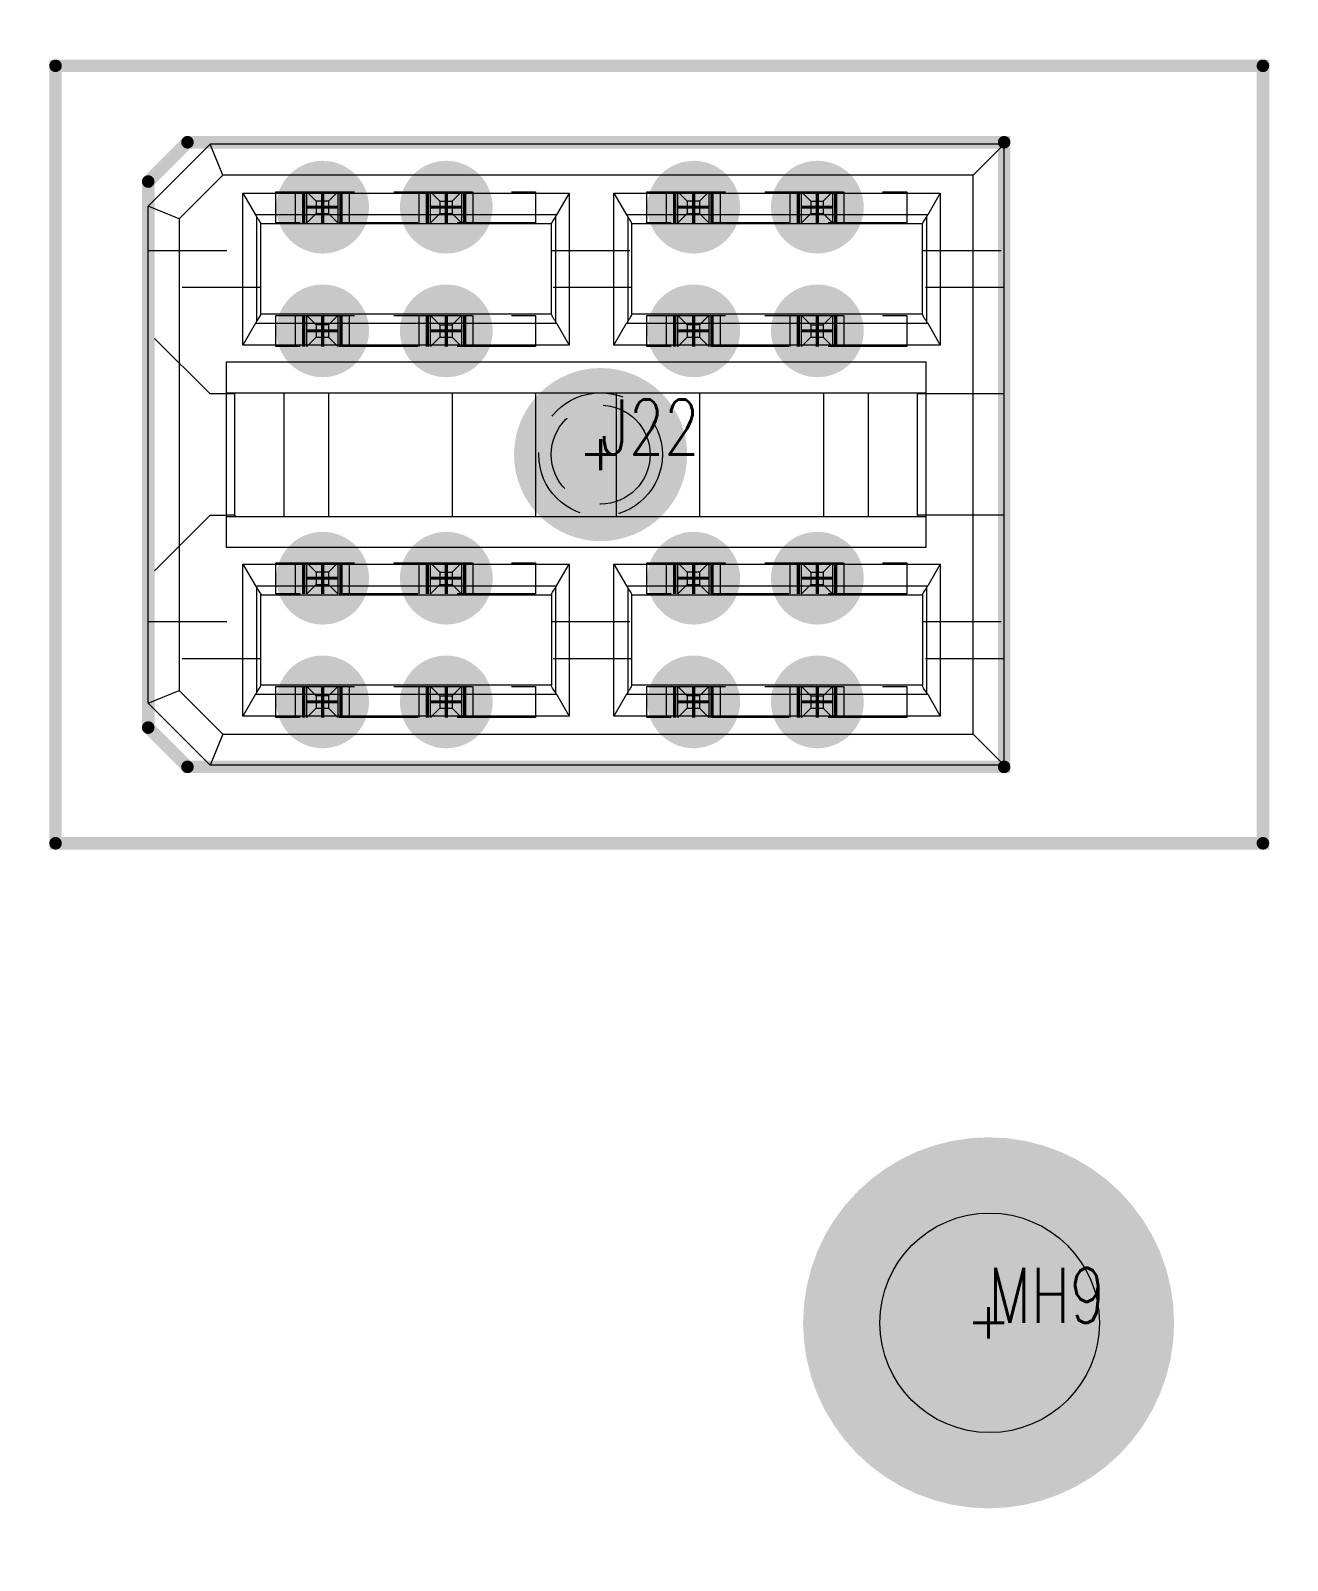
# Model space of a CAD drawing. Header units: millimetres. Extents: x 5 to 1395, y 5 to 415.
# Drawn here: x 1058.86 to 1079.18, y 205.42 to 230.16 of the extents above; entities that cross this region are included whole.
import ezdxf

# ---------------------------------------------------------------- set-up
doc = ezdxf.new("R2010")
doc.units = ezdxf.units.MM
doc.header["$PDSIZE"] = -1
doc.linetypes.add('HIDDEN', pattern=[1.905, 1.27, -0.635])
for name, color, linetype in [('DRIL_PLTE_THRU_01', 16, 'Continuous'), ('DRIL_PLTE_THRU_02', 146, 'Continuous'), ('DRIL_PLTE_THRU_03', 56, 'Continuous'), ('DRIL_PLTE_THRU_04', 216, 'Continuous'), ('DRIL_PLTE_THRU_05', 34, 'Continuous'), ('DRIL_PLTE_THRU_06', 96, 'Continuous'), ('DRIL_PLTE_THRU_07', 171, 'Continuous'), ('DRIL_PLTE_THRU_08', 176, 'Continuous'), ('DRIL_SYMBOL', 2, 'Continuous'), ('PADS_BOT', 5, 'Continuous'), ('PADS_INNER', 1, 'Continuous'), ('PADS_TOP', 1, 'Continuous'), ('PART_NAME_01', 1, 'Continuous'), ('PART_TOP_2DLINE_26', 5, 'Continuous'), ('PART_TOP_2DLINE_27', 5, 'Continuous')]:
    doc.layers.add(name, color=color, linetype=linetype)
doc.styles.add('W0$127', font='simplex', dxfattribs={"width": 0.75})
doc.dimstyles.new('ISO-25', dxfattribs={"dimtxt": 2.5, "dimasz": 2.5, "dimexe": 1.25, "dimexo": 0.625, "dimtad": 1, "dimtxsty": 'Standard', "dimcen": 2.5, "dimadec": 0, "dimazin": 0, "dimtfac": 1, "dimtmove": 0, "dimatfit": 3, "dimfxl": 0, "dimarcsym": 0})

# ---------------------------------------------------------------- blocks, each defined once
blk = doc.blocks.new('DRIL_SYMBOL_3$5')
at = {"layer": 'DRIL_SYMBOL', "const_width": 0.0508}
for points in [[(0, -0.254), (0, 0.254)], [(-0.254, 0), (0.254, 0)]]:
    blk.add_lwpolyline(points, dxfattribs=at)
blk = doc.blocks.new('DRIL_HOLE_3$5')
at = {"const_width": 1.75}
blk.add_lwpolyline([(-0.875, 0, 1), (0.875, 0, 1)], format="xyb", close=True, dxfattribs=at)
blk.add_blockref('DRIL_SYMBOL_3$5', (0, 0))
blk = doc.blocks.new('PAD_26')
at = {"const_width": 3}
blk.add_lwpolyline([(0, -1.5, 1), (0, 1.5, 1)], format="xyb", close=True, dxfattribs=at)
blk = doc.blocks.new('STK_TOP_206')
at = {"layer": 'DRIL_PLTE_THRU_01'}
blk.add_blockref('DRIL_HOLE_3$5', (0, 0), dxfattribs=at)
at = {"layer": 'DRIL_PLTE_THRU_02'}
blk.add_blockref('DRIL_HOLE_3$5', (0, 0), dxfattribs=at)
at = {"layer": 'DRIL_PLTE_THRU_03'}
blk.add_blockref('DRIL_HOLE_3$5', (0, 0), dxfattribs=at)
at = {"layer": 'DRIL_PLTE_THRU_04'}
blk.add_blockref('DRIL_HOLE_3$5', (0, 0), dxfattribs=at)
at = {"layer": 'DRIL_PLTE_THRU_05'}
blk.add_blockref('DRIL_HOLE_3$5', (0, 0), dxfattribs=at)
at = {"layer": 'DRIL_PLTE_THRU_06'}
blk.add_blockref('DRIL_HOLE_3$5', (0, 0), dxfattribs=at)
at = {"layer": 'DRIL_PLTE_THRU_07'}
blk.add_blockref('DRIL_HOLE_3$5', (0, 0), dxfattribs=at)
at = {"layer": 'DRIL_PLTE_THRU_08'}
blk.add_blockref('DRIL_HOLE_3$5', (0, 0), dxfattribs=at)
at = {"layer": 'PADS_BOT'}
blk.add_blockref('PAD_26', (0, 0), dxfattribs=at)
at = {"layer": 'PADS_INNER'}
blk.add_blockref('PAD_26', (0, 0), dxfattribs=at)
at = {"layer": 'PADS_TOP'}
blk.add_blockref('PAD_26', (0, 0), dxfattribs=at)
blk = doc.blocks.new('SYM_TOP_19')
blk.add_blockref('STK_TOP_206', (0, 0))
blk = doc.blocks.new('PART_TOP_360')
blk.add_blockref('SYM_TOP_19', (0, 0))
at = {"layer": 'PART_NAME_01', "style": 'W0$127', "width": 0.75}
blk.add_text('MH9', height=0.889, dxfattribs=at).set_placement((0, 0))
blk = doc.blocks.new('SMOOTH_0$2032')
at = {"const_width": 0.1016}
blk.add_lwpolyline([(-0.0508, 0, 1), (0.0508, 0, 1)], format="xyb", close=True, dxfattribs=at)
blk = doc.blocks.new('PART_BODY_TOP_3')
at = {"layer": 'PART_TOP_2DLINE_26', "const_width": 0.2032}
blk.add_lwpolyline([(-6.28701, 10.71), (6.28599, 10.71), (6.285992, -8.8138), (-6.287008, -8.8138)], close=True, dxfattribs=at)
at = {"layer": 'PART_TOP_2DLINE_27', "const_width": 0.2032}
blk.add_lwpolyline([(-5.05, -6.68), (-4.415, -7.315), (4.415, -7.315), (5.05, -6.68), (5.05, 6.525), (-5.05, 6.525)], close=True, dxfattribs=at)
at = {"layer": 'PART_TOP_2DLINE_26'}
for p in [(-6.28701, 10.71), (6.28599, 10.71), (-6.287008, -8.8138), (6.285992, -8.8138)]:
    blk.add_blockref('SMOOTH_0$2032', p, dxfattribs=at)
at = {"layer": 'PART_TOP_2DLINE_27'}
for p in [(-5.05, 6.525), (5.05, 6.525), (-5.05, -6.68), (5.05, -6.68), (-4.415, -7.315), (4.415, -7.315)]:
    blk.add_blockref('SMOOTH_0$2032', p, dxfattribs=at)
blk = doc.blocks.new('DRIL_SYMBOL_0$8')
at = {"layer": 'DRIL_SYMBOL', "const_width": 0.0508}
for points in [[(0, -0.254), (0, 0.254)], [(-0.254, 0), (0.254, 0)]]:
    blk.add_lwpolyline(points, dxfattribs=at)
blk = doc.blocks.new('DRIL_HOLE_0$8')
at = {"const_width": 0.4}
blk.add_lwpolyline([(-0.2, 0, 1), (0.2, 0, 1)], format="xyb", close=True, dxfattribs=at)
blk.add_blockref('DRIL_SYMBOL_0$8', (0, 0))
blk = doc.blocks.new('PAD_4')
at = {"const_width": 0.75}
blk.add_lwpolyline([(0, -0.375, 1), (0, 0.375, 1)], format="xyb", close=True, dxfattribs=at)
blk = doc.blocks.new('STK_TOP_174')
at = {"layer": 'DRIL_PLTE_THRU_01'}
blk.add_blockref('DRIL_HOLE_0$8', (0, 0), dxfattribs=at)
at = {"layer": 'DRIL_PLTE_THRU_02'}
blk.add_blockref('DRIL_HOLE_0$8', (0, 0), dxfattribs=at)
at = {"layer": 'DRIL_PLTE_THRU_03'}
blk.add_blockref('DRIL_HOLE_0$8', (0, 0), dxfattribs=at)
at = {"layer": 'DRIL_PLTE_THRU_04'}
blk.add_blockref('DRIL_HOLE_0$8', (0, 0), dxfattribs=at)
at = {"layer": 'DRIL_PLTE_THRU_05'}
blk.add_blockref('DRIL_HOLE_0$8', (0, 0), dxfattribs=at)
at = {"layer": 'DRIL_PLTE_THRU_06'}
blk.add_blockref('DRIL_HOLE_0$8', (0, 0), dxfattribs=at)
at = {"layer": 'DRIL_PLTE_THRU_07'}
blk.add_blockref('DRIL_HOLE_0$8', (0, 0), dxfattribs=at)
at = {"layer": 'DRIL_PLTE_THRU_08'}
blk.add_blockref('DRIL_HOLE_0$8', (0, 0), dxfattribs=at)
at = {"layer": 'PADS_BOT'}
blk.add_blockref('PAD_4', (0, 0), dxfattribs=at)
at = {"layer": 'PADS_INNER'}
blk.add_blockref('PAD_4', (0, 0), dxfattribs=at)
at = {"layer": 'PADS_TOP'}
blk.add_blockref('PAD_4', (0, 0), dxfattribs=at)
blk = doc.blocks.new('DRIL_SYMBOL_2$1')
at = {"layer": 'DRIL_SYMBOL', "const_width": 0.0508}
for points in [[(0, -0.254), (0, 0.254)], [(-0.254, 0), (0.254, 0)]]:
    blk.add_lwpolyline(points, dxfattribs=at)
blk = doc.blocks.new('DRIL_HOLE_2$1')
at = {"const_width": 1.05}
blk.add_lwpolyline([(-0.525, 0, 1), (0.525, 0, 1)], format="xyb", close=True, dxfattribs=at)
blk.add_blockref('DRIL_SYMBOL_2$1', (0, 0))
blk = doc.blocks.new('PAD_6')
at = {"const_width": 1.4}
blk.add_lwpolyline([(0, -0.7, 1), (0, 0.7, 1)], format="xyb", close=True, dxfattribs=at)
blk = doc.blocks.new('STK_TOP_175')
at = {"layer": 'DRIL_PLTE_THRU_01'}
blk.add_blockref('DRIL_HOLE_2$1', (0, 0), dxfattribs=at)
at = {"layer": 'DRIL_PLTE_THRU_02'}
blk.add_blockref('DRIL_HOLE_2$1', (0, 0), dxfattribs=at)
at = {"layer": 'DRIL_PLTE_THRU_03'}
blk.add_blockref('DRIL_HOLE_2$1', (0, 0), dxfattribs=at)
at = {"layer": 'DRIL_PLTE_THRU_04'}
blk.add_blockref('DRIL_HOLE_2$1', (0, 0), dxfattribs=at)
at = {"layer": 'DRIL_PLTE_THRU_05'}
blk.add_blockref('DRIL_HOLE_2$1', (0, 0), dxfattribs=at)
at = {"layer": 'DRIL_PLTE_THRU_06'}
blk.add_blockref('DRIL_HOLE_2$1', (0, 0), dxfattribs=at)
at = {"layer": 'DRIL_PLTE_THRU_07'}
blk.add_blockref('DRIL_HOLE_2$1', (0, 0), dxfattribs=at)
at = {"layer": 'DRIL_PLTE_THRU_08'}
blk.add_blockref('DRIL_HOLE_2$1', (0, 0), dxfattribs=at)
at = {"layer": 'PADS_BOT'}
blk.add_blockref('PAD_6', (0, 0), dxfattribs=at)
at = {"layer": 'PADS_INNER'}
blk.add_blockref('PAD_6', (0, 0), dxfattribs=at)
at = {"layer": 'PADS_TOP'}
blk.add_blockref('PAD_6', (0, 0), dxfattribs=at)
blk = doc.blocks.new('SYM_TOP_5')
for name, p in [('PART_BODY_TOP_3', (0, 0)), ('STK_TOP_174', (-4.001008, 3.5052)), ('STK_TOP_174', (-2.001012, 3.5052)), ('STK_TOP_174', (1.99898, 3.5052)), ('STK_TOP_174', (3.998976, 3.5052)), ('STK_TOP_174', (-4.001008, 1.505204)), ('STK_TOP_174', (-2.001012, 1.505204)), ('STK_TOP_174', (1.99898, 1.505204)), ('STK_TOP_174', (3.998976, 1.505204)), ('STK_TOP_175', (0, 0)), ('STK_TOP_174', (-4.001008, -2.494788)), ('STK_TOP_174', (-2.001012, -2.494788)), ('STK_TOP_174', (1.99898, -2.494788)), ('STK_TOP_174', (3.998976, -2.494788)), ('STK_TOP_174', (-4.001008, -4.494784)), ('STK_TOP_174', (-2.001012, -4.494784)), ('STK_TOP_174', (1.99898, -4.494784)), ('STK_TOP_174', (3.998976, -4.494784))]:
    blk.add_blockref(name, p)
blk = doc.blocks.new('PART_TOP_39')
blk.add_blockref('SYM_TOP_5', (0, 0))
at = {"layer": 'PART_NAME_01', "style": 'W0$127', "width": 0.75}
blk.add_text('J22', height=0.889, rotation=90, dxfattribs=at).set_placement((0, 0))
blk = doc.blocks.new('q')
at = {"rotation": 270}
blk.add_blockref('PART_TOP_39', (1068.075, 223.299), dxfattribs=at)
blk.add_blockref('PART_TOP_360', (1074.349, 209.259))
blk = doc.blocks.new('*D231')
at = {"color": 0, "lineweight": -2}
for p, q in [((969.595, 286.609), (969.595, 323.77)), ((1257.145, 181.679), (1257.145, 323.77)), ((1253.843, 322.77), (972.897, 322.77))]:
    blk.add_line(p, q, dxfattribs=at)
at = {"color": 0}
for points in [[(972.897, 323.321), (972.897, 322.22), (969.595, 322.77)], [(1253.843, 323.321), (1253.843, 322.22), (1257.145, 322.77)]]:
    blk.add_solid(points, dxfattribs=at)
at = {"layer": 'Defpoints', "color": 0}
for p in [(969.595, 322.77), (969.595, 285.609), (1257.145, 180.679)]:
    blk.add_point(p, dxfattribs=at)
at = {"color": 0, "insert": (1113.37, 326.336), "char_height": 3.5, "attachment_point": 5}
blk.add_mtext('287,550', dxfattribs=at)

msp = doc.modelspace()

# ---------------------------------------------------------------- linework, layer by layer
at = {"color": 7, "linetype": 'Continuous', "lineweight": 15}
for p, q in [((1061.7598, 228.3188), (1060.7598, 227.3188)), ((1061.9669, 227.8188), (1061.7598, 228.3188)), ((1074.5998, 228.3188), (1061.7598, 228.3188)), ((1074.5998, 228.3188), (1074.0998, 227.8188)), ((1074.5998, 218.2788), (1074.5998, 228.3188)), ((1061.2598, 227.1117), (1061.9669, 227.8188)), ((1074.0998, 227.8188), (1061.9669, 227.8188)), ((1074.0998, 218.7788), (1074.0998, 227.8188)), ((1062.2911, 225.0688), (1062.2911, 227.5288)), ((1062.2911, 227.5288), (1062.4953, 227.1752)), ((1062.2911, 227.5288), (1067.5685, 227.5288)), ((1067.5685, 227.5288), (1067.3644, 227.1752)), ((1067.5685, 227.5288), (1067.5685, 225.0688)), ((1068.2911, 227.5288), (1073.5685, 227.5288)), ((1068.2911, 225.0688), (1068.2911, 227.5288)), ((1068.2911, 227.5288), (1068.4953, 227.1752)), ((1073.5685, 227.5288), (1073.3644, 227.1752)), ((1073.5685, 227.5288), (1073.5685, 225.0688)), ((1060.7598, 219.2788), (1060.7598, 227.3188)), ((1061.2598, 227.1117), (1060.7598, 227.3188)), ((1061.2598, 227.1117), (1061.2598, 219.4859)), ((1067.3644, 227.1752), (1062.4953, 227.1752)), ((1062.5128, 227.1472), (1062.5128, 225.4503)), ((1067.3468, 227.1472), (1067.3468, 225.4503)), ((1073.3644, 227.1752), (1068.4953, 227.1752)), ((1068.5128, 227.1472), (1068.5128, 225.4503)), ((1073.3468, 227.1472), (1073.3468, 225.4503)), ((1062.5798, 225.5634), (1062.5798, 227.0342)), ((1067.2798, 227.0288), (1062.5798, 227.0288)), ((1067.2798, 225.5634), (1067.2798, 227.0342)), ((1068.5798, 225.5634), (1068.5798, 227.0342)), ((1073.2798, 227.0288), (1068.5798, 227.0288)), ((1073.2798, 225.5634), (1073.2798, 227.0342)), ((1062.4953, 225.4223), (1062.2911, 225.0688)), ((1062.4953, 225.4223), (1067.3644, 225.4223)), ((1067.2798, 225.5688), (1062.5798, 225.5688)), ((1067.3644, 225.4223), (1067.5685, 225.0688)), ((1068.2911, 225.0688), (1068.4953, 225.4223)), ((1068.4953, 225.4223), (1073.3644, 225.4223)), ((1073.2798, 225.5688), (1068.5798, 225.5688)), ((1073.3644, 225.4223), (1073.5685, 225.0688)), ((1067.5685, 225.0688), (1062.2911, 225.0688)), ((1073.5685, 225.0688), (1068.2911, 225.0688)), ((1062.0236, 224.7988), (1073.336, 224.7988)), ((1062.0236, 221.7988), (1062.0236, 224.7988)), ((1073.336, 224.7988), (1073.336, 221.7988)), ((1062.0236, 224.2988), (1073.336, 224.2988)), ((1062.1598, 224.2788), (1062.0236, 224.2788)), ((1062.1598, 224.2988), (1062.1598, 224.2788)), ((1062.1598, 222.3188), (1062.1598, 224.2788)), ((1062.9598, 222.2988), (1062.9598, 224.2988)), ((1063.6798, 222.2988), (1063.6798, 224.2988)), ((1065.6798, 222.2988), (1065.6798, 224.2988)), ((1067.0298, 222.2988), (1067.0298, 224.2988)), ((1068.3298, 222.2988), (1068.3298, 224.2988)), ((1069.6798, 222.2988), (1069.6798, 224.2988)), ((1071.6798, 224.2988), (1071.6798, 222.2988)), ((1072.3998, 224.2988), (1072.3998, 222.2988)), ((1073.1998, 224.2988), (1073.1998, 224.2788)), ((1073.336, 224.2788), (1073.1998, 224.2788)), ((1073.1998, 222.3188), (1073.1998, 224.2788)), ((1062.1598, 222.3188), (1062.0236, 222.3188)), ((1062.0236, 222.2988), (1073.336, 222.2988)), ((1062.1598, 222.3188), (1062.1598, 222.2988)), ((1073.1998, 222.3188), (1073.1998, 222.2988)), ((1073.336, 222.3188), (1073.1998, 222.3188)), ((1073.336, 221.7988), (1062.0236, 221.7988)), ((1062.2911, 221.5288), (1067.5685, 221.5288)), ((1062.2911, 219.0688), (1062.2911, 221.5288)), ((1062.2911, 221.5288), (1062.4953, 221.1752)), ((1067.3644, 221.1752), (1067.5685, 221.5288)), ((1067.5685, 221.5288), (1067.5685, 219.0688)), ((1068.2911, 221.5288), (1073.5685, 221.5288)), ((1068.2911, 219.0688), (1068.2911, 221.5288)), ((1068.2911, 221.5288), (1068.4953, 221.1752)), ((1073.5685, 221.5288), (1073.3644, 221.1752)), ((1073.5685, 221.5288), (1073.5685, 219.0688)), ((1062.4953, 221.1752), (1067.3644, 221.1752)), ((1068.4953, 221.1752), (1073.3644, 221.1752)), ((1062.5128, 221.1472), (1062.5128, 219.4503)), ((1062.5798, 219.5634), (1062.5798, 221.0342)), ((1062.5798, 221.0288), (1067.2798, 221.0288)), ((1067.2798, 221.0342), (1067.2798, 219.5634)), ((1067.3468, 221.1472), (1067.3468, 219.4503)), ((1068.5128, 221.1472), (1068.5128, 219.4503)), ((1068.5798, 219.5634), (1068.5798, 221.0342)), ((1068.5798, 221.0288), (1073.2798, 221.0288)), ((1073.2798, 221.0342), (1073.2798, 219.5634)), ((1073.3468, 221.1472), (1073.3468, 219.4503)), ((1060.7598, 219.2788), (1061.2598, 219.4859)), ((1061.2598, 219.4859), (1061.9669, 218.7788)), ((1067.2798, 219.5688), (1062.5798, 219.5688)), ((1073.2798, 219.5688), (1068.5798, 219.5688)), ((1061.7598, 218.2788), (1060.7598, 219.2788)), ((1062.4953, 219.4223), (1062.2911, 219.0688)), ((1062.4953, 219.4223), (1067.3644, 219.4223)), ((1067.3644, 219.4223), (1067.5685, 219.0688)), ((1068.4953, 219.4223), (1068.2911, 219.0688)), ((1068.4953, 219.4223), (1073.3644, 219.4223)), ((1073.3644, 219.4223), (1073.5685, 219.0688)), ((1067.5685, 219.0688), (1062.2911, 219.0688)), ((1073.5685, 219.0688), (1068.2911, 219.0688)), ((1061.9669, 218.7788), (1061.7598, 218.2788)), ((1061.9669, 218.7788), (1074.0998, 218.7788)), ((1074.5998, 218.2788), (1074.0998, 218.7788)), ((1074.5998, 218.2788), (1061.7598, 218.2788))]:
    msp.add_line(p, q, dxfattribs=at)
at = {"color": 7, "linetype": 'HIDDEN', "lineweight": 0}
for p, q in [((1062.8248, 227.0488), (1062.8248, 227.5488)), ((1062.8248, 227.5488), (1067.0248, 227.5488)), ((1063.1348, 227.5488), (1063.1348, 227.0488)), ((1063.1398, 227.0488), (1063.1398, 227.5488)), ((1063.2595, 227.0488), (1063.2595, 227.5488)), ((1063.2603, 227.5488), (1063.2603, 227.0488)), ((1063.2796, 227.5488), (1063.2796, 227.0488)), ((1063.2898, 227.0488), (1063.2898, 227.5488)), ((1063.2898, 227.0488), (1063.2898, 227.5488)), ((1063.3248, 227.0488), (1063.3248, 227.5488)), ((1063.3248, 227.5488), (1063.4748, 227.3988)), ((1063.6748, 227.3988), (1063.4748, 227.3988)), ((1063.4748, 227.3988), (1063.4748, 227.1988)), ((1063.8248, 227.5488), (1063.6748, 227.3988)), ((1063.6748, 227.3988), (1063.6748, 227.1988)), ((1063.8248, 227.5488), (1063.8248, 227.0488)), ((1063.8598, 227.5488), (1063.8598, 227.0488)), ((1063.8598, 227.5488), (1063.8598, 227.0488)), ((1063.8701, 227.5488), (1063.8701, 227.0488)), ((1063.8893, 227.0488), (1063.8893, 227.5488)), ((1063.8901, 227.5488), (1063.8901, 227.0488)), ((1064.0098, 227.5488), (1064.0098, 227.0488)), ((1064.0148, 227.0488), (1064.0148, 227.5488)), ((1065.1348, 227.5488), (1065.1348, 227.0488)), ((1065.1398, 227.0488), (1065.1398, 227.5488)), ((1065.2595, 227.0488), (1065.2595, 227.5488)), ((1065.2603, 227.5488), (1065.2603, 227.0488)), ((1065.2796, 227.5488), (1065.2796, 227.0488)), ((1065.2898, 227.0488), (1065.2898, 227.5488)), ((1065.2898, 227.0488), (1065.2898, 227.5488)), ((1065.3248, 227.0488), (1065.3248, 227.5488)), ((1065.3248, 227.5488), (1065.4748, 227.3988)), ((1065.4748, 227.3988), (1065.6748, 227.3988)), ((1065.4748, 227.3988), (1065.4748, 227.1988)), ((1065.6748, 227.3988), (1065.8248, 227.5488)), ((1065.6748, 227.3988), (1065.6748, 227.1988)), ((1065.8248, 227.5488), (1065.8248, 227.0488)), ((1065.8598, 227.5488), (1065.8598, 227.0488)), ((1065.8598, 227.5488), (1065.8598, 227.0488)), ((1065.8701, 227.5488), (1065.8701, 227.0488)), ((1065.8893, 227.0488), (1065.8893, 227.5488)), ((1065.8901, 227.5488), (1065.8901, 227.0488)), ((1066.0098, 227.5488), (1066.0098, 227.0488)), ((1066.0148, 227.0488), (1066.0148, 227.5488)), ((1067.0248, 227.5488), (1067.0248, 227.0488)), ((1068.8248, 227.0488), (1068.8248, 227.5488)), ((1068.8248, 227.5488), (1073.0248, 227.5488)), ((1069.1348, 227.5488), (1069.1348, 227.0488)), ((1069.1398, 227.0488), (1069.1398, 227.5488)), ((1069.2595, 227.0488), (1069.2595, 227.5488)), ((1069.2603, 227.5488), (1069.2603, 227.0488)), ((1069.2796, 227.5488), (1069.2796, 227.0488)), ((1069.2898, 227.0488), (1069.2898, 227.5488)), ((1069.2898, 227.0488), (1069.2898, 227.5488)), ((1069.3248, 227.0488), (1069.3248, 227.5488)), ((1069.3248, 227.5488), (1069.4748, 227.3988)), ((1069.4748, 227.3988), (1069.4748, 227.1988)), ((1069.6748, 227.3988), (1069.4748, 227.3988)), ((1069.8248, 227.5488), (1069.6748, 227.3988)), ((1069.6748, 227.3988), (1069.6748, 227.1988)), ((1069.8248, 227.5488), (1069.8248, 227.0488)), ((1069.8598, 227.5488), (1069.8598, 227.0488)), ((1069.8598, 227.5488), (1069.8598, 227.0488)), ((1069.8701, 227.5488), (1069.8701, 227.0488)), ((1069.8893, 227.0488), (1069.8893, 227.5488)), ((1069.8901, 227.5488), (1069.8901, 227.0488)), ((1070.0098, 227.5488), (1070.0098, 227.0488)), ((1070.0148, 227.0488), (1070.0148, 227.5488)), ((1071.1348, 227.5488), (1071.1348, 227.0488)), ((1071.1398, 227.0488), (1071.1398, 227.5488)), ((1071.2595, 227.0488), (1071.2595, 227.5488)), ((1071.2603, 227.5488), (1071.2603, 227.0488)), ((1071.2796, 227.5488), (1071.2796, 227.0488)), ((1071.2898, 227.0488), (1071.2898, 227.5488)), ((1071.2898, 227.0488), (1071.2898, 227.5488)), ((1071.3248, 227.0488), (1071.3248, 227.5488)), ((1071.3248, 227.5488), (1071.4748, 227.3988)), ((1071.4748, 227.3988), (1071.6748, 227.3988)), ((1071.4748, 227.3988), (1071.4748, 227.1988)), ((1071.6748, 227.3988), (1071.8248, 227.5488)), ((1071.6748, 227.3988), (1071.6748, 227.1988)), ((1071.8248, 227.5488), (1071.8248, 227.0488)), ((1071.8598, 227.5488), (1071.8598, 227.0488)), ((1071.8598, 227.5488), (1071.8598, 227.0488)), ((1071.8701, 227.5488), (1071.8701, 227.0488)), ((1071.8893, 227.0488), (1071.8893, 227.5488)), ((1071.8901, 227.5488), (1071.8901, 227.0488)), ((1072.0098, 227.5488), (1072.0098, 227.0488)), ((1072.0148, 227.0488), (1072.0148, 227.5488)), ((1073.0248, 227.5488), (1073.0248, 227.0488)), ((1063.3248, 227.0488), (1063.4748, 227.1988)), ((1063.4748, 227.1988), (1063.6748, 227.1988)), ((1063.6748, 227.1988), (1063.8248, 227.0488)), ((1065.4748, 227.1988), (1065.3248, 227.0488)), ((1065.4748, 227.1988), (1065.6748, 227.1988)), ((1065.6748, 227.1988), (1065.8248, 227.0488)), ((1069.3248, 227.0488), (1069.4748, 227.1988)), ((1069.4748, 227.1988), (1069.6748, 227.1988)), ((1069.6748, 227.1988), (1069.8248, 227.0488)), ((1071.4748, 227.1988), (1071.3248, 227.0488)), ((1071.4748, 227.1988), (1071.6748, 227.1988)), ((1071.6748, 227.1988), (1071.8248, 227.0488)), ((1067.0248, 227.0488), (1062.8248, 227.0488)), ((1073.0248, 227.0488), (1068.8248, 227.0488)), ((1060.7598, 226.5988), (1062.5798, 226.5988)), ((1067.2798, 226.5988), (1068.5798, 226.5988)), ((1073.2798, 226.5988), (1074.5998, 226.5988)), ((1062.5798, 225.9988), (1060.7598, 225.9988)), ((1068.5798, 225.9988), (1067.2798, 225.9988)), ((1074.5998, 225.9988), (1073.2798, 225.9988)), ((1062.8248, 225.0488), (1062.8248, 225.5488)), ((1062.8248, 225.5488), (1067.0248, 225.5488)), ((1063.1348, 225.5488), (1063.1348, 225.0488)), ((1063.1398, 225.0488), (1063.1398, 225.5488)), ((1063.2595, 225.0488), (1063.2595, 225.5488)), ((1063.2603, 225.5488), (1063.2603, 225.0488)), ((1063.2796, 225.5488), (1063.2796, 225.0488)), ((1063.2898, 225.0488), (1063.2898, 225.5488)), ((1063.2898, 225.0488), (1063.2898, 225.5488)), ((1063.3248, 225.0488), (1063.3248, 225.5488)), ((1063.3248, 225.5488), (1063.4748, 225.3988)), ((1063.4748, 225.3988), (1063.4748, 225.1988)), ((1063.6748, 225.3988), (1063.4748, 225.3988)), ((1063.8248, 225.5488), (1063.6748, 225.3988)), ((1063.6748, 225.3988), (1063.6748, 225.1988)), ((1063.8248, 225.5488), (1063.8248, 225.0488)), ((1063.8598, 225.5488), (1063.8598, 225.0488)), ((1063.8598, 225.5488), (1063.8598, 225.0488)), ((1063.8701, 225.5488), (1063.8701, 225.0488)), ((1063.8893, 225.0488), (1063.8893, 225.5488)), ((1063.8901, 225.5488), (1063.8901, 225.0488)), ((1064.0098, 225.5488), (1064.0098, 225.0488)), ((1064.0148, 225.0488), (1064.0148, 225.5488)), ((1065.1348, 225.5488), (1065.1348, 225.0488)), ((1065.1398, 225.0488), (1065.1398, 225.5488)), ((1065.2595, 225.0488), (1065.2595, 225.5488)), ((1065.2603, 225.5488), (1065.2603, 225.0488)), ((1065.2796, 225.5488), (1065.2796, 225.0488)), ((1065.2898, 225.0488), (1065.2898, 225.5488)), ((1065.2898, 225.0488), (1065.2898, 225.5488)), ((1065.3248, 225.0488), (1065.3248, 225.5488)), ((1065.3248, 225.5488), (1065.4748, 225.3988)), ((1065.4748, 225.3988), (1065.6748, 225.3988)), ((1065.4748, 225.3988), (1065.4748, 225.1988)), ((1065.6748, 225.3988), (1065.8248, 225.5488)), ((1065.6748, 225.3988), (1065.6748, 225.1988)), ((1065.8248, 225.5488), (1065.8248, 225.0488)), ((1065.8598, 225.5488), (1065.8598, 225.0488)), ((1065.8598, 225.5488), (1065.8598, 225.0488)), ((1065.8701, 225.5488), (1065.8701, 225.0488)), ((1065.8893, 225.0488), (1065.8893, 225.5488)), ((1065.8901, 225.5488), (1065.8901, 225.0488)), ((1066.0098, 225.5488), (1066.0098, 225.0488)), ((1066.0148, 225.0488), (1066.0148, 225.5488)), ((1067.0248, 225.5488), (1067.0248, 225.0488)), ((1068.8248, 225.0488), (1068.8248, 225.5488)), ((1068.8248, 225.5488), (1073.0248, 225.5488)), ((1069.1348, 225.5488), (1069.1348, 225.0488)), ((1069.1398, 225.0488), (1069.1398, 225.5488)), ((1069.2595, 225.0488), (1069.2595, 225.5488)), ((1069.2603, 225.5488), (1069.2603, 225.0488)), ((1069.2796, 225.5488), (1069.2796, 225.0488)), ((1069.2898, 225.0488), (1069.2898, 225.5488)), ((1069.2898, 225.0488), (1069.2898, 225.5488)), ((1069.3248, 225.0488), (1069.3248, 225.5488)), ((1069.3248, 225.5488), (1069.4748, 225.3988)), ((1069.6748, 225.3988), (1069.4748, 225.3988)), ((1069.4748, 225.3988), (1069.4748, 225.1988)), ((1069.8248, 225.5488), (1069.6748, 225.3988)), ((1069.6748, 225.3988), (1069.6748, 225.1988)), ((1069.8248, 225.5488), (1069.8248, 225.0488)), ((1069.8598, 225.5488), (1069.8598, 225.0488)), ((1069.8598, 225.5488), (1069.8598, 225.0488)), ((1069.8701, 225.5488), (1069.8701, 225.0488)), ((1069.8893, 225.0488), (1069.8893, 225.5488)), ((1069.8901, 225.5488), (1069.8901, 225.0488)), ((1070.0098, 225.5488), (1070.0098, 225.0488)), ((1070.0148, 225.0488), (1070.0148, 225.5488)), ((1071.1348, 225.5488), (1071.1348, 225.0488)), ((1071.1398, 225.0488), (1071.1398, 225.5488)), ((1071.2595, 225.0488), (1071.2595, 225.5488)), ((1071.2603, 225.5488), (1071.2603, 225.0488)), ((1071.2796, 225.5488), (1071.2796, 225.0488)), ((1071.2898, 225.0488), (1071.2898, 225.5488)), ((1071.2898, 225.0488), (1071.2898, 225.5488)), ((1071.3248, 225.0488), (1071.3248, 225.5488)), ((1071.3248, 225.5488), (1071.4748, 225.3988)), ((1071.4748, 225.3988), (1071.6748, 225.3988)), ((1071.4748, 225.3988), (1071.4748, 225.1988)), ((1071.6748, 225.3988), (1071.8248, 225.5488)), ((1071.6748, 225.3988), (1071.6748, 225.1988)), ((1071.8248, 225.5488), (1071.8248, 225.0488)), ((1071.8598, 225.5488), (1071.8598, 225.0488)), ((1071.8598, 225.5488), (1071.8598, 225.0488)), ((1071.8701, 225.5488), (1071.8701, 225.0488)), ((1071.8893, 225.0488), (1071.8893, 225.5488)), ((1071.8901, 225.5488), (1071.8901, 225.0488)), ((1072.0098, 225.5488), (1072.0098, 225.0488)), ((1072.0148, 225.0488), (1072.0148, 225.5488)), ((1073.0248, 225.5488), (1073.0248, 225.0488)), ((1061.7598, 224.2788), (1060.7598, 225.2788)), ((1063.3248, 225.0488), (1063.4748, 225.1988)), ((1063.4748, 225.1988), (1063.6748, 225.1988)), ((1063.6748, 225.1988), (1063.8248, 225.0488)), ((1065.4748, 225.1988), (1065.3248, 225.0488)), ((1065.4748, 225.1988), (1065.6748, 225.1988)), ((1065.6748, 225.1988), (1065.8248, 225.0488)), ((1069.3248, 225.0488), (1069.4748, 225.1988)), ((1069.4748, 225.1988), (1069.6748, 225.1988)), ((1069.6748, 225.1988), (1069.8248, 225.0488)), ((1071.4748, 225.1988), (1071.3248, 225.0488)), ((1071.4748, 225.1988), (1071.6748, 225.1988)), ((1071.6748, 225.1988), (1071.8248, 225.0488)), ((1067.0248, 225.0488), (1062.8248, 225.0488)), ((1073.0248, 225.0488), (1068.8248, 225.0488)), ((1062.0236, 224.2788), (1061.7598, 224.2788)), ((1074.5998, 224.2788), (1073.336, 224.2788)), ((1061.7598, 222.3188), (1060.7598, 221.3188)), ((1061.7598, 222.3188), (1062.0236, 222.3188)), ((1074.5998, 222.3188), (1073.336, 222.3188)), ((1062.8248, 221.0488), (1062.8248, 221.5488)), ((1062.8248, 221.5488), (1067.0248, 221.5488)), ((1063.1348, 221.5488), (1063.1348, 221.0488)), ((1063.1398, 221.0488), (1063.1398, 221.5488)), ((1063.2595, 221.0488), (1063.2595, 221.5488)), ((1063.2603, 221.5488), (1063.2603, 221.0488)), ((1063.2796, 221.5488), (1063.2796, 221.0488)), ((1063.2898, 221.0488), (1063.2898, 221.5488)), ((1063.2898, 221.0488), (1063.2898, 221.5488)), ((1063.3248, 221.0488), (1063.3248, 221.5488)), ((1063.3248, 221.5488), (1063.4748, 221.3988)), ((1063.8248, 221.5488), (1063.6748, 221.3988)), ((1063.8248, 221.5488), (1063.8248, 221.0488)), ((1063.8598, 221.5488), (1063.8598, 221.0488)), ((1063.8598, 221.5488), (1063.8598, 221.0488)), ((1063.8701, 221.5488), (1063.8701, 221.0488)), ((1063.8893, 221.0488), (1063.8893, 221.5488)), ((1063.8901, 221.5488), (1063.8901, 221.0488)), ((1064.0098, 221.5488), (1064.0098, 221.0488)), ((1064.0148, 221.0488), (1064.0148, 221.5488)), ((1065.1348, 221.5488), (1065.1348, 221.0488)), ((1065.1398, 221.0488), (1065.1398, 221.5488)), ((1065.2595, 221.0488), (1065.2595, 221.5488)), ((1065.2603, 221.5488), (1065.2603, 221.0488)), ((1065.2796, 221.5488), (1065.2796, 221.0488)), ((1065.2898, 221.0488), (1065.2898, 221.5488)), ((1065.2898, 221.0488), (1065.2898, 221.5488)), ((1065.3248, 221.0488), (1065.3248, 221.5488)), ((1065.3248, 221.5488), (1065.4748, 221.3988)), ((1065.6748, 221.3988), (1065.8248, 221.5488)), ((1065.8248, 221.5488), (1065.8248, 221.0488)), ((1065.8598, 221.5488), (1065.8598, 221.0488)), ((1065.8598, 221.5488), (1065.8598, 221.0488)), ((1065.8701, 221.5488), (1065.8701, 221.0488)), ((1065.8893, 221.0488), (1065.8893, 221.5488)), ((1065.8901, 221.5488), (1065.8901, 221.0488)), ((1066.0098, 221.5488), (1066.0098, 221.0488)), ((1066.0148, 221.0488), (1066.0148, 221.5488)), ((1067.0248, 221.5488), (1067.0248, 221.0488)), ((1068.8248, 221.0488), (1068.8248, 221.5488)), ((1068.8248, 221.5488), (1073.0248, 221.5488)), ((1069.1348, 221.5488), (1069.1348, 221.0488)), ((1069.1398, 221.0488), (1069.1398, 221.5488)), ((1069.2595, 221.0488), (1069.2595, 221.5488)), ((1069.2603, 221.5488), (1069.2603, 221.0488)), ((1069.2796, 221.5488), (1069.2796, 221.0488)), ((1069.2898, 221.0488), (1069.2898, 221.5488)), ((1069.2898, 221.0488), (1069.2898, 221.5488)), ((1069.3248, 221.0488), (1069.3248, 221.5488)), ((1069.3248, 221.5488), (1069.4748, 221.3988)), ((1069.8248, 221.5488), (1069.6748, 221.3988)), ((1069.8248, 221.5488), (1069.8248, 221.0488)), ((1069.8598, 221.5488), (1069.8598, 221.0488)), ((1069.8598, 221.5488), (1069.8598, 221.0488)), ((1069.8701, 221.5488), (1069.8701, 221.0488)), ((1069.8893, 221.0488), (1069.8893, 221.5488)), ((1069.8901, 221.5488), (1069.8901, 221.0488)), ((1070.0098, 221.5488), (1070.0098, 221.0488)), ((1070.0148, 221.0488), (1070.0148, 221.5488)), ((1071.1348, 221.5488), (1071.1348, 221.0488)), ((1071.1398, 221.0488), (1071.1398, 221.5488)), ((1071.2595, 221.0488), (1071.2595, 221.5488)), ((1071.2603, 221.5488), (1071.2603, 221.0488)), ((1071.2796, 221.5488), (1071.2796, 221.0488)), ((1071.2898, 221.0488), (1071.2898, 221.5488)), ((1071.2898, 221.0488), (1071.2898, 221.5488)), ((1071.3248, 221.0488), (1071.3248, 221.5488)), ((1071.3248, 221.5488), (1071.4748, 221.3988)), ((1071.6748, 221.3988), (1071.8248, 221.5488)), ((1071.8248, 221.5488), (1071.8248, 221.0488)), ((1071.8598, 221.5488), (1071.8598, 221.0488)), ((1071.8598, 221.5488), (1071.8598, 221.0488)), ((1071.8701, 221.5488), (1071.8701, 221.0488)), ((1071.8893, 221.0488), (1071.8893, 221.5488)), ((1071.8901, 221.5488), (1071.8901, 221.0488)), ((1072.0098, 221.5488), (1072.0098, 221.0488)), ((1072.0148, 221.0488), (1072.0148, 221.5488)), ((1073.0248, 221.5488), (1073.0248, 221.0488)), ((1063.3248, 221.0488), (1063.4748, 221.1988)), ((1063.6748, 221.3988), (1063.4748, 221.3988)), ((1063.4748, 221.3988), (1063.4748, 221.1988)), ((1063.4748, 221.1988), (1063.6748, 221.1988)), ((1063.6748, 221.3988), (1063.6748, 221.1988)), ((1063.6748, 221.1988), (1063.8248, 221.0488)), ((1065.4748, 221.1988), (1065.3248, 221.0488)), ((1065.4748, 221.3988), (1065.6748, 221.3988)), ((1065.4748, 221.3988), (1065.4748, 221.1988)), ((1065.4748, 221.1988), (1065.6748, 221.1988)), ((1065.6748, 221.3988), (1065.6748, 221.1988)), ((1065.6748, 221.1988), (1065.8248, 221.0488)), ((1069.3248, 221.0488), (1069.4748, 221.1988)), ((1069.6748, 221.3988), (1069.4748, 221.3988)), ((1069.4748, 221.3988), (1069.4748, 221.1988)), ((1069.4748, 221.1988), (1069.6748, 221.1988)), ((1069.6748, 221.3988), (1069.6748, 221.1988)), ((1069.6748, 221.1988), (1069.8248, 221.0488)), ((1071.4748, 221.1988), (1071.3248, 221.0488)), ((1071.4748, 221.3988), (1071.6748, 221.3988)), ((1071.4748, 221.3988), (1071.4748, 221.1988)), ((1071.4748, 221.1988), (1071.6748, 221.1988)), ((1071.6748, 221.3988), (1071.6748, 221.1988)), ((1071.6748, 221.1988), (1071.8248, 221.0488)), ((1067.0248, 221.0488), (1062.8248, 221.0488)), ((1073.0248, 221.0488), (1068.8248, 221.0488)), ((1060.7598, 220.5988), (1062.5798, 220.5988)), ((1067.2798, 220.5988), (1068.5798, 220.5988)), ((1073.2798, 220.5988), (1074.5998, 220.5988)), ((1062.5798, 219.9988), (1060.7598, 219.9988)), ((1068.5798, 219.9988), (1067.2798, 219.9988)), ((1074.5998, 219.9988), (1073.2798, 219.9988)), ((1062.8248, 219.0488), (1062.8248, 219.5488)), ((1062.8248, 219.5488), (1067.0248, 219.5488)), ((1063.1348, 219.5488), (1063.1348, 219.0488)), ((1063.1398, 219.0488), (1063.1398, 219.5488)), ((1063.2595, 219.0488), (1063.2595, 219.5488)), ((1063.2603, 219.5488), (1063.2603, 219.0488)), ((1063.2796, 219.5488), (1063.2796, 219.0488)), ((1063.2898, 219.0488), (1063.2898, 219.5488)), ((1063.2898, 219.0488), (1063.2898, 219.5488)), ((1063.3248, 219.0488), (1063.3248, 219.5488)), ((1063.3248, 219.5488), (1063.4748, 219.3988)), ((1063.8248, 219.5488), (1063.6748, 219.3988)), ((1063.8248, 219.5488), (1063.8248, 219.0488)), ((1063.8598, 219.5488), (1063.8598, 219.0488)), ((1063.8598, 219.5488), (1063.8598, 219.0488)), ((1063.8701, 219.5488), (1063.8701, 219.0488)), ((1063.8893, 219.0488), (1063.8893, 219.5488)), ((1063.8901, 219.5488), (1063.8901, 219.0488)), ((1064.0098, 219.5488), (1064.0098, 219.0488)), ((1064.0148, 219.0488), (1064.0148, 219.5488)), ((1065.1348, 219.5488), (1065.1348, 219.0488)), ((1065.1398, 219.0488), (1065.1398, 219.5488)), ((1065.2595, 219.0488), (1065.2595, 219.5488)), ((1065.2603, 219.5488), (1065.2603, 219.0488)), ((1065.2796, 219.5488), (1065.2796, 219.0488)), ((1065.2898, 219.0488), (1065.2898, 219.5488)), ((1065.2898, 219.0488), (1065.2898, 219.5488)), ((1065.3248, 219.0488), (1065.3248, 219.5488)), ((1065.3248, 219.5488), (1065.4748, 219.3988)), ((1065.6748, 219.3988), (1065.8248, 219.5488)), ((1065.8248, 219.5488), (1065.8248, 219.0488)), ((1065.8598, 219.5488), (1065.8598, 219.0488)), ((1065.8598, 219.5488), (1065.8598, 219.0488)), ((1065.8701, 219.5488), (1065.8701, 219.0488)), ((1065.8893, 219.0488), (1065.8893, 219.5488)), ((1065.8901, 219.5488), (1065.8901, 219.0488)), ((1066.0098, 219.5488), (1066.0098, 219.0488)), ((1066.0148, 219.0488), (1066.0148, 219.5488)), ((1067.0248, 219.5488), (1067.0248, 219.0488)), ((1068.8248, 219.0488), (1068.8248, 219.5488)), ((1068.8248, 219.5488), (1073.0248, 219.5488)), ((1069.1348, 219.5488), (1069.1348, 219.0488)), ((1069.1398, 219.0488), (1069.1398, 219.5488)), ((1069.2595, 219.0488), (1069.2595, 219.5488)), ((1069.2603, 219.5488), (1069.2603, 219.0488)), ((1069.2796, 219.5488), (1069.2796, 219.0488)), ((1069.2898, 219.0488), (1069.2898, 219.5488)), ((1069.2898, 219.0488), (1069.2898, 219.5488)), ((1069.3248, 219.0488), (1069.3248, 219.5488)), ((1069.3248, 219.5488), (1069.4748, 219.3988)), ((1069.8248, 219.5488), (1069.6748, 219.3988)), ((1069.8248, 219.5488), (1069.8248, 219.0488)), ((1069.8598, 219.5488), (1069.8598, 219.0488)), ((1069.8598, 219.5488), (1069.8598, 219.0488)), ((1069.8701, 219.5488), (1069.8701, 219.0488)), ((1069.8893, 219.0488), (1069.8893, 219.5488)), ((1069.8901, 219.5488), (1069.8901, 219.0488)), ((1070.0098, 219.5488), (1070.0098, 219.0488)), ((1070.0148, 219.0488), (1070.0148, 219.5488)), ((1071.1348, 219.5488), (1071.1348, 219.0488)), ((1071.1398, 219.0488), (1071.1398, 219.5488)), ((1071.2595, 219.0488), (1071.2595, 219.5488)), ((1071.2603, 219.5488), (1071.2603, 219.0488)), ((1071.2796, 219.5488), (1071.2796, 219.0488)), ((1071.2898, 219.0488), (1071.2898, 219.5488)), ((1071.2898, 219.0488), (1071.2898, 219.5488)), ((1071.3248, 219.0488), (1071.3248, 219.5488)), ((1071.3248, 219.5488), (1071.4748, 219.3988)), ((1071.6748, 219.3988), (1071.8248, 219.5488)), ((1071.8248, 219.5488), (1071.8248, 219.0488)), ((1071.8598, 219.5488), (1071.8598, 219.0488)), ((1071.8598, 219.5488), (1071.8598, 219.0488)), ((1071.8701, 219.5488), (1071.8701, 219.0488)), ((1071.8893, 219.0488), (1071.8893, 219.5488)), ((1071.8901, 219.5488), (1071.8901, 219.0488)), ((1072.0098, 219.5488), (1072.0098, 219.0488)), ((1072.0148, 219.0488), (1072.0148, 219.5488)), ((1073.0248, 219.5488), (1073.0248, 219.0488)), ((1063.3248, 219.0488), (1063.4748, 219.1988)), ((1063.6748, 219.3988), (1063.4748, 219.3988)), ((1063.4748, 219.3988), (1063.4748, 219.1988)), ((1063.4748, 219.1988), (1063.6748, 219.1988)), ((1063.6748, 219.3988), (1063.6748, 219.1988)), ((1063.6748, 219.1988), (1063.8248, 219.0488)), ((1065.4748, 219.1988), (1065.3248, 219.0488)), ((1065.4748, 219.3988), (1065.6748, 219.3988)), ((1065.4748, 219.3988), (1065.4748, 219.1988)), ((1065.4748, 219.1988), (1065.6748, 219.1988)), ((1065.6748, 219.3988), (1065.6748, 219.1988)), ((1065.6748, 219.1988), (1065.8248, 219.0488)), ((1069.3248, 219.0488), (1069.4748, 219.1988)), ((1069.6748, 219.3988), (1069.4748, 219.3988)), ((1069.4748, 219.3988), (1069.4748, 219.1988)), ((1069.4748, 219.1988), (1069.6748, 219.1988)), ((1069.6748, 219.3988), (1069.6748, 219.1988)), ((1069.6748, 219.1988), (1069.8248, 219.0488)), ((1071.4748, 219.1988), (1071.3248, 219.0488)), ((1071.4748, 219.3988), (1071.6748, 219.3988)), ((1071.4748, 219.3988), (1071.4748, 219.1988)), ((1071.4748, 219.1988), (1071.6748, 219.1988)), ((1071.6748, 219.3988), (1071.6748, 219.1988)), ((1071.6748, 219.1988), (1071.8248, 219.0488)), ((1067.0248, 219.0488), (1062.8248, 219.0488)), ((1073.0248, 219.0488), (1068.8248, 219.0488))]:
    msp.add_line(p, q, dxfattribs=at)
for radius in [1, 0.8]:
    msp.add_circle((1068.0748, 223.2988), radius, dxfattribs=at)
at = {"color": 7, "linetype": 'Continuous', "lineweight": 15}
msp.add_circle((1074.3648, 209.2588), 1.775, dxfattribs=at)
for centre, start_param, end_param in [((1062.6994, 227.5288), 2.3561945, 2.4389137), ((1067.1602, 227.5288), 3.8442716, 3.9269908), ((1068.6994, 227.5288), 2.3561945, 2.4389137), ((1073.1602, 227.5288), 3.8442716, 3.9269908), ((1062.6994, 225.0688), 0.702679, 0.7853982), ((1067.1602, 225.0688), 5.4977871, 5.5805063), ((1068.6994, 225.0688), 0.702679, 0.7853982), ((1073.1602, 225.0688), 5.4977871, 5.5805063), ((1062.6994, 221.5288), 2.3561945, 2.4389137), ((1067.1602, 221.5288), 3.8442716, 3.9269908), ((1068.6994, 221.5288), 2.3561945, 2.4389137), ((1073.1602, 221.5288), 3.8442716, 3.9269908), ((1062.6994, 219.0688), 0.702679, 0.7853982), ((1067.1602, 219.0688), 5.4977871, 5.5805063), ((1068.6994, 219.0688), 0.702679, 0.7853982), ((1073.1602, 219.0688), 5.4977871, 5.5805063)]:
    msp.add_ellipse(centre, major_axis=(0, 0.5), ratio=0.5773503, start_param=start_param, end_param=end_param, dxfattribs=at)
for points, knots in [([(1062.5798, 227.0342), (1062.576, 227.0448), (1062.5684, 227.0664), (1062.5315, 227.12), (1062.5128, 227.1472)], [0, 0, 0, 0, 0.4931744, 1, 1, 1, 1]), ([(1067.3468, 227.1472), (1067.3284, 227.1205), (1067.2915, 227.0668), (1067.2837, 227.0451), (1067.2798, 227.0342)], [0, 0, 0, 0, 0.4978261, 1, 1, 1, 1]), ([(1068.5798, 227.0342), (1068.576, 227.0448), (1068.5684, 227.0664), (1068.5315, 227.12), (1068.5128, 227.1472)], [0, 0, 0, 0, 0.4931744, 1, 1, 1, 1]), ([(1073.3468, 227.1472), (1073.3284, 227.1205), (1073.2915, 227.0668), (1073.2837, 227.0451), (1073.2798, 227.0342)], [0, 0, 0, 0, 0.4978261, 1, 1, 1, 1]), ([(1062.5128, 225.4503), (1062.5312, 225.4771), (1062.5682, 225.5308), (1062.5759, 225.5525), (1062.5798, 225.5634)], [0, 0, 0, 0, 0.4978261, 1, 1, 1, 1]), ([(1067.2798, 225.5634), (1067.2836, 225.5528), (1067.2912, 225.5312), (1067.3281, 225.4775), (1067.3468, 225.4503)], [0, 0, 0, 0, 0.4931744, 1, 1, 1, 1]), ([(1068.5128, 225.4503), (1068.5312, 225.4771), (1068.5681, 225.5308), (1068.5759, 225.5525), (1068.5798, 225.5634)], [0, 0, 0, 0, 0.4978261, 1, 1, 1, 1]), ([(1073.2798, 225.5634), (1073.2836, 225.5528), (1073.2912, 225.5312), (1073.3281, 225.4775), (1073.3468, 225.4503)], [0, 0, 0, 0, 0.4931744, 1, 1, 1, 1]), ([(1062.5128, 221.1472), (1062.5312, 221.1205), (1062.5682, 221.0668), (1062.5759, 221.0451), (1062.5798, 221.0342)], [0, 0, 0, 0, 0.4978224, 1, 1, 1, 1]), ([(1067.2798, 221.0342), (1067.2836, 221.0448), (1067.2912, 221.0664), (1067.3281, 221.12), (1067.3468, 221.1472)], [0, 0, 0, 0, 0.4931781, 1, 1, 1, 1]), ([(1068.5798, 221.0342), (1068.576, 221.0448), (1068.5684, 221.0664), (1068.5315, 221.12), (1068.5128, 221.1472)], [0, 0, 0, 0, 0.4931781, 1, 1, 1, 1]), ([(1073.3468, 221.1472), (1073.3284, 221.1205), (1073.2915, 221.0668), (1073.2837, 221.0451), (1073.2798, 221.0342)], [0, 0, 0, 0, 0.4978224, 1, 1, 1, 1]), ([(1062.5128, 219.4503), (1062.5312, 219.4771), (1062.5682, 219.5308), (1062.5759, 219.5525), (1062.5798, 219.5634)], [0, 0, 0, 0, 0.4978261, 1, 1, 1, 1]), ([(1067.3468, 219.4503), (1067.3284, 219.4771), (1067.2915, 219.5308), (1067.2837, 219.5525), (1067.2798, 219.5634)], [0, 0, 0, 0, 0.4978261, 1, 1, 1, 1]), ([(1068.5128, 219.4503), (1068.5312, 219.4771), (1068.5681, 219.5308), (1068.5759, 219.5525), (1068.5798, 219.5634)], [0, 0, 0, 0, 0.4978261, 1, 1, 1, 1]), ([(1073.3468, 219.4503), (1073.3284, 219.4771), (1073.2915, 219.5308), (1073.2837, 219.5525), (1073.2798, 219.5634)], [0, 0, 0, 0, 0.4978261, 1, 1, 1, 1])]:
    msp.add_open_spline(points, degree=3, knots=knots, dxfattribs=at)

# ---------------------------------------------------------------- block references
msp.add_blockref('q', (0, 0))

# ---------------------------------------------------------------- dimensions: what is measured, and where the dimension line sits
dim = msp.add_linear_dim(base=(969.5948, 322.7702), p1=(1257.1448, 180.6788), p2=(969.5948, 285.6088), dimstyle='ISO-25', override={"dimtxt": 3.5, "dimasz": 3.302, "dimexe": 1, "dimexo": 1, "dimgap": 1.524, "dimtih": 1, "dimtoh": 1, "dimdec": 3, "dimzin": 0, "dimadec": 2, "dimtdec": 3, "dimtzin": 0})
dim.commit()
dim.dimension.update_dxf_attribs({"geometry": '*D231', "text_midpoint": (1113.3698, 326.3359)})

doc.saveas('drawing.dxf')
